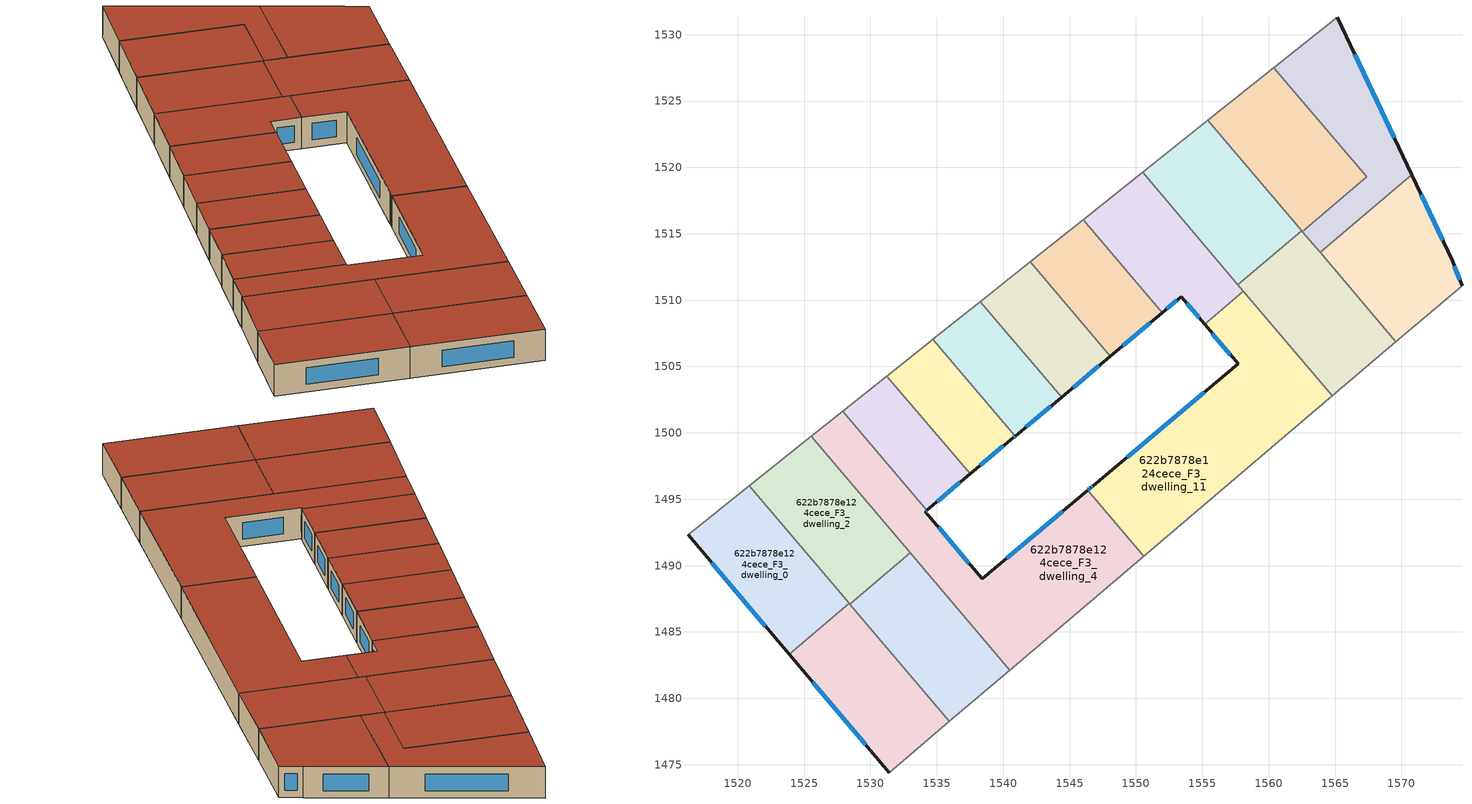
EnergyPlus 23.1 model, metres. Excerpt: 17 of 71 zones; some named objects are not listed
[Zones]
622b7878e124cece_F3_dwelling_0
 floor to 622b7878e124cece_F2_dwelling_9 (EU_floor_Construction): 1520.87,1496.01 1527.68,1487.99 1523.17,1484.16 1516.26,1492.34 z9
 floor to 622b7878e124cece_F2_dwelling_0 (EU_floor_Construction): 1527.06,1487.46 1527.77,1486.62 1523.88,1483.32 1523.17,1484.16 z9
 floor adiabatic (EU_floor_Construction): 1527.68,1487.99 1528.39,1487.15 1527.77,1486.62 1527.06,1487.46 z9
 wall outside (EU_wall_Construction): 1516.26,1492.34 1523.88,1483.32 z9:12
 wall to 622b7878e124cece_F3_dwelling_1 (EU_wall_Construction): 1523.88,1483.32 1528.39,1487.15 z9:12
 wall adiabatic (EU_wall_Construction): 1520.86,1496.01 1516.26,1492.34 z9:12
 wall to 622b7878e124cece_F3_dwelling_2 (EU_wall_Construction): 1528.39,1487.15 1520.86,1496.01 z9:12
 window (EU_Window_Construction): 1518.05,1490.22 1522.09,1485.43 z9.7:11.3
 roof outside (EU_roof_Construction): 1528.39,1487.15 1520.86,1496.01 1516.26,1492.34 1523.88,1483.32 z12
622b7878e124cece_F3_dwelling_1
 floor to 622b7878e124cece_F2_dwelling_0 (EU_floor_Construction): 1527.77,1486.62 1535.32,1477.73 1531.41,1474.41 1523.88,1483.32 z9
 floor to 622b7878e124cece_F2_dwelling_1 (EU_floor_Construction): 1528.39,1487.15 1535.94,1478.26 1535.32,1477.73 1527.77,1486.62 z9
 wall outside (EU_wall_Construction): 1523.88,1483.32 1531.41,1474.41 z9:12
 wall adiabatic (EU_wall_Construction): 1531.41,1474.41 1535.94,1478.26 z9:12
 wall to 622b7878e124cece_F3_dwelling_3 (EU_wall_Construction): 1535.94,1478.26 1528.43,1487.1 z9:12
 wall to 622b7878e124cece_F3_dwelling_2 (EU_wall_Construction): 1528.43,1487.1 1528.39,1487.15 z9:12
 window (EU_Window_Construction): 1525.65,1481.22 1529.64,1476.5 z9.7:11.3
 roof outside (EU_roof_Construction): 1535.94,1478.26 1528.39,1487.15 1523.88,1483.32 1531.41,1474.41 z12
622b7878e124cece_F3_dwelling_10
 floor to 622b7878e124cece_F2_dwelling_15 (EU_floor_Construction): 1550.5,1519.62 1556.55,1512.5 1553.62,1510.02 1553.42,1510.26 1553.34,1510.2 1547.43,1517.17 z9
 floor to 622b7878e124cece_F2_dwelling_14 (EU_floor_Construction): 1547.43,1517.17 1553.34,1510.2 1551.98,1509.06 1546.03,1516.06 z9
 floor to 622b7878e124cece_F2_dwelling_5 (EU_floor_Construction): 1555.99,1512.03 1557.55,1510.2 1555.18,1508.18 1553.62,1510.02 z9
 floor to 622b7878e124cece_F2_dwelling_6 (EU_floor_Construction): 1556.55,1512.5 1558.1,1510.67 1557.55,1510.2 1555.99,1512.03 z9
 wall outside (EU_wall_Construction): 1551.98,1509.06 1553.42,1510.26 1555.18,1508.18 z9:12
 wall to 622b7878e124cece_F3_dwelling_9 (EU_wall_Construction): 1546.03,1516.06 1551.98,1509.06 z9:12
 wall adiabatic (EU_wall_Construction): 1550.5,1519.62 1546.03,1516.06 z9:12
 wall to 622b7878e124cece_F3_dwelling_11 (EU_wall_Construction): 1555.18,1508.18 1558.1,1510.67 z9:12
 wall to 622b7878e124cece_F3_dwelling_12 (EU_wall_Construction): 1557.68,1511.17 1550.5,1519.62 z9:12
 wall to 622b7878e124cece_F3_dwelling_13 (EU_wall_Construction): 1558.1,1510.67 1557.68,1511.17 z9:12
 window (EU_Window_Construction): 1552.32,1509.34 1553.08,1509.98 / 1553.83,1509.77 1554.76,1508.67 z9.7:11.3
 roof outside (EU_roof_Construction): 1558.1,1510.67 1550.5,1519.62 1546.03,1516.06 1551.98,1509.06 1553.42,1510.26 1555.18,1508.18 z12
622b7878e124cece_F3_dwelling_11
 floor to 622b7878e124cece_F2_dwelling_4 (EU_floor_Construction): 1554.65,1502.64 1558.83,1497.72 1551.16,1491.19 1546.94,1496.16 z9
 floor to 622b7878e124cece_F2_dwelling_5 (EU_floor_Construction): 1557.55,1510.2 1564.24,1502.32 1558.83,1497.72 1554.65,1502.64 1557.7,1505.2 1555.18,1508.18 z9
 floor to 622b7878e124cece_F2_dwelling_6 (EU_floor_Construction): 1558.1,1510.67 1564.79,1502.79 1564.24,1502.32 1557.55,1510.2 z9
 floor to 622b7878e124cece_F2_dwelling_3 (EU_floor_Construction): 1546.94,1496.16 1551.16,1491.19 1550.58,1490.7 1546.36,1495.67 1546.47,1495.77 1546.59,1495.87 1546.78,1496.03 z9
 wall outside (EU_wall_Construction): 1555.18,1508.18 1557.7,1505.2 1546.78,1496.03 1546.59,1495.87 1546.47,1495.77 1546.36,1495.67 z9:12
 wall adiabatic (EU_wall_Construction): 1550.58,1490.7 1564.79,1502.79 z9:12
 wall to 622b7878e124cece_F3_dwelling_4 (EU_wall_Construction): 1546.36,1495.67 1550.58,1490.7 z9:12
 wall to 622b7878e124cece_F3_dwelling_13 (EU_wall_Construction): 1564.8,1502.79 1558.1,1510.67 z9:12
 window (EU_Window_Construction): 1546.56,1495.84 1546.5,1495.79 / 1546.74,1495.99 1546.63,1495.9 / 1555.13,1503.04 1549.34,1498.18 / 1555.77,1507.48 1557.11,1505.9 / 1546.45,1495.75 1546.39,1495.7 z9.7:11.3
 roof outside (EU_roof_Construction): 1564.79,1502.79 1558.1,1510.67 1555.18,1508.18 1557.7,1505.2 1546.78,1496.03 1546.59,1495.87 1546.47,1495.77 1546.36,1495.67 1550.58,1490.7 z12
622b7878e124cece_F3_dwelling_12
 floor to 622b7878e124cece_F2_dwelling_16 (EU_floor_Construction): 1555.43,1523.54 1561.35,1516.58 1558.88,1514.48 1552.9,1521.53 z9
 floor to 622b7878e124cece_F2_dwelling_6 (EU_floor_Construction): 1559.9,1515.35 1561.04,1514.02 1557.68,1511.17 1556.55,1512.5 z9
 floor to 622b7878e124cece_F2_dwelling_7 (EU_floor_Construction): 1561.35,1516.58 1562.48,1515.24 1561.04,1514.02 1559.9,1515.35 z9
 floor adiabatic (EU_floor_Construction): 1552.9,1521.53 1558.88,1514.48 1556.55,1512.5 1550.5,1519.62 z9
 wall to 622b7878e124cece_F3_dwelling_13 (EU_wall_Construction): 1557.68,1511.17 1562.48,1515.24 z9:12
 wall adiabatic (EU_wall_Construction): 1555.43,1523.54 1550.5,1519.62 z9:12
 wall to 622b7878e124cece_F3_dwelling_14 (EU_wall_Construction): 1562.48,1515.24 1555.43,1523.54 z9:12
 roof outside (EU_roof_Construction): 1562.48,1515.24 1555.43,1523.54 1550.5,1519.62 1557.68,1511.17 z12
622b7878e124cece_F3_dwelling_13
 floor to 622b7878e124cece_F2_dwelling_6 (EU_floor_Construction): 1561.04,1514.02 1568.15,1505.64 1564.79,1502.79 1557.68,1511.17 z9
 floor to 622b7878e124cece_F2_dwelling_7 (EU_floor_Construction): 1562.48,1515.24 1569.59,1506.87 1568.15,1505.64 1561.04,1514.02 z9
 wall adiabatic (EU_wall_Construction): 1564.79,1502.79 1569.59,1506.87 z9:12
 wall to 622b7878e124cece_F3_dwelling_16 (EU_wall_Construction): 1569.59,1506.87 1563.88,1513.6 z9:12
 wall to 622b7878e124cece_F3_dwelling_15 (EU_wall_Construction): 1563.87,1513.6 1562.54,1515.17 z9:12
 wall to 622b7878e124cece_F3_dwelling_14 (EU_wall_Construction): 1562.54,1515.17 1562.48,1515.24 z9:12
 roof outside (EU_roof_Construction): 1569.59,1506.87 1562.48,1515.24 1557.68,1511.17 1564.79,1502.79 z12
622b7878e124cece_F3_dwelling_14
 floor to 622b7878e124cece_F2_dwelling_17 (EU_floor_Construction): 1560.4,1527.5 1566.19,1520.69 1564.34,1519.12 1558.5,1525.99 z9
 floor to 622b7878e124cece_F2_dwelling_16 (EU_floor_Construction): 1558.5,1525.99 1564.34,1519.12 1561.35,1516.58 1555.43,1523.54 z9
 floor to 622b7878e124cece_F2_dwelling_8 (EU_floor_Construction): 1566.19,1520.69 1567.39,1519.28 1565.01,1517.26 1563.81,1518.67 z9
 floor to 622b7878e124cece_F2_dwelling_7 (EU_floor_Construction): 1563.81,1518.67 1565.01,1517.26 1562.54,1515.17 1561.35,1516.58 z9
 wall to 622b7878e124cece_F3_dwelling_15 (EU_wall_Construction): 1562.54,1515.17 1567.39,1519.28 1560.4,1527.5 z9:12
 wall adiabatic (EU_wall_Construction): 1560.4,1527.5 1555.43,1523.54 z9:12
 roof outside (EU_roof_Construction): 1567.39,1519.28 1560.4,1527.5 1555.43,1523.54 1562.54,1515.17 z12
622b7878e124cece_F3_dwelling_15
 floor to 622b7878e124cece_F2_dwelling_8 (EU_floor_Construction): 1569.04,1523.11 1570.77,1519.45 1566.34,1515.69 1565.01,1517.26 1567.39,1519.28 1566.19,1520.69 z9
 floor to 622b7878e124cece_F2_dwelling_17 (EU_floor_Construction): 1565.17,1531.3 1569.04,1523.11 1566.19,1520.69 1560.4,1527.5 z9
 floor to 622b7878e124cece_F2_dwelling_7 (EU_floor_Construction): 1565.01,1517.26 1566.34,1515.69 1563.88,1513.6 1562.54,1515.17 z9
 wall outside (EU_wall_Construction): 1570.77,1519.45 1565.17,1531.3 z9:12
 wall adiabatic (EU_wall_Construction): 1565.17,1531.3 1560.4,1527.5 z9:12
 wall to 622b7878e124cece_F3_dwelling_16 (EU_wall_Construction): 1563.88,1513.6 1570.77,1519.45 z9:12
 window (EU_Window_Construction): 1569.45,1522.23 1566.48,1528.52 z9.7:11.3
 roof outside (EU_roof_Construction): 1570.77,1519.45 1565.17,1531.3 1560.4,1527.5 1567.39,1519.28 1562.54,1515.17 1563.88,1513.6 z12
622b7878e124cece_F3_dwelling_16
 floor to 622b7878e124cece_F2_dwelling_8 (EU_floor_Construction): 1570.77,1519.45 1573.82,1512.99 1574.57,1511.09 1572.06,1508.96 1566.34,1515.69 z9
 floor adiabatic (EU_floor_Construction): 1566.34,1515.69 1572.06,1508.96 1569.59,1506.87 1563.88,1513.6 z9
 wall outside (EU_wall_Construction): 1574.57,1511.09 1573.82,1512.99 1570.77,1519.45 z9:12
 wall adiabatic (EU_wall_Construction): 1569.59,1506.87 1574.57,1511.09 z9:12
 window (EU_Window_Construction): 1573.1,1514.51 1571.48,1517.93 / 1574.39,1511.54 1573.99,1512.55 z9.7:11.3
 roof outside (EU_roof_Construction): 1574.57,1511.09 1573.82,1512.99 1570.77,1519.45 1563.88,1513.6 1569.59,1506.87 z12
622b7878e124cece_F3_dwelling_2
 floor to 622b7878e124cece_F2_dwelling_10 (EU_floor_Construction): 1525.54,1499.73 1532.23,1491.85 1527.87,1488.15 1521.06,1496.17 z9
 floor to 622b7878e124cece_F2_dwelling_2 (EU_floor_Construction): 1532.23,1491.85 1532.98,1490.96 1531.72,1489.89 1530.97,1490.78 z9
 floor to 622b7878e124cece_F2_dwelling_9 (EU_floor_Construction): 1521.06,1496.17 1527.87,1488.15 1527.68,1487.99 1520.87,1496.01 z9
 floor to 622b7878e124cece_F2_dwelling_1 (EU_floor_Construction): 1530.97,1490.78 1531.72,1489.89 1528.43,1487.1 1527.68,1487.99 z9
 wall to 622b7878e124cece_F3_dwelling_3 (EU_wall_Construction): 1528.43,1487.1 1532.98,1490.96 z9:12
 wall adiabatic (EU_wall_Construction): 1525.53,1499.73 1520.86,1496.01 z9:12
 wall to 622b7878e124cece_F3_dwelling_4 (EU_wall_Construction): 1532.98,1490.96 1525.53,1499.73 z9:12
 roof outside (EU_roof_Construction): 1532.98,1490.96 1525.53,1499.73 1520.86,1496.01 1528.43,1487.1 z12
622b7878e124cece_F3_dwelling_3
 floor to 622b7878e124cece_F2_dwelling_1 (EU_floor_Construction): 1531.72,1489.89 1539.23,1481.05 1535.94,1478.26 1528.43,1487.1 z9
 floor to 622b7878e124cece_F2_dwelling_2 (EU_floor_Construction): 1532.98,1490.96 1540.49,1482.12 1539.23,1481.05 1531.72,1489.89 z9
 wall adiabatic (EU_wall_Construction): 1535.94,1478.26 1540.49,1482.12 z9:12
 wall to 622b7878e124cece_F3_dwelling_4 (EU_wall_Construction): 1540.49,1482.12 1532.98,1490.96 z9:12
 roof outside (EU_roof_Construction): 1540.49,1482.12 1532.98,1490.96 1528.43,1487.1 1535.94,1478.26 z12
622b7878e124cece_F3_dwelling_4
 floor to 622b7878e124cece_F2_dwelling_2 (EU_floor_Construction): 1539.29,1489.74 1543.55,1484.73 1540.49,1482.12 1532.23,1491.85 1534.42,1493.71 1538.41,1489 z9
 floor to 622b7878e124cece_F2_dwelling_10 (EU_floor_Construction): 1525.97,1500.08 1532.65,1492.21 1532.23,1491.85 1525.54,1499.73 z9
 floor to 622b7878e124cece_F2_dwelling_11 (EU_floor_Construction): 1527.92,1501.63 1534.26,1494.17 1534.13,1494.06 1534.42,1493.71 1532.65,1492.21 1525.97,1500.08 z9
 floor to 622b7878e124cece_F2_dwelling_3 (EU_floor_Construction): 1546.36,1495.67 1550.58,1490.7 1543.55,1484.73 1539.29,1489.74 z9
 wall outside (EU_wall_Construction): 1546.36,1495.67 1538.41,1489 1534.13,1494.06 1534.26,1494.17 z9:12
 wall adiabatic (EU_wall_Construction): 1540.49,1482.12 1550.58,1490.7 / 1527.92,1501.63 1525.53,1499.73 z9:12
 wall to 622b7878e124cece_F3_dwelling_5 (EU_wall_Construction): 1534.26,1494.17 1527.92,1501.63 z9:12
 window (EU_Window_Construction): 1534.16,1494.09 1534.23,1494.15 / 1537.41,1490.19 1535.13,1492.87 / 1544.49,1494.11 1540.28,1490.57 z9.7:11.3
 roof outside (EU_roof_Construction): 1550.58,1490.7 1546.36,1495.67 1538.41,1489 1534.13,1494.06 1534.26,1494.17 1527.92,1501.63 1525.53,1499.73 1540.49,1482.12 z12
622b7878e124cece_F3_dwelling_5
 floor to 622b7878e124cece_F2_dwelling_11 (EU_floor_Construction): 1531.12,1504.18 1537.39,1496.8 1534.26,1494.17 1527.92,1501.63 z9
 floor to 622b7878e124cece_F2_dwelling_12 (EU_floor_Construction): 1531.25,1504.28 1537.51,1496.9 1537.39,1496.8 1531.12,1504.18 z9
 wall outside (EU_wall_Construction): 1534.26,1494.17 1537.51,1496.9 z9:12
 wall adiabatic (EU_wall_Construction): 1531.25,1504.28 1527.92,1501.63 z9:12
 wall to 622b7878e124cece_F3_dwelling_6 (EU_wall_Construction): 1537.51,1496.9 1531.25,1504.28 z9:12
 window (EU_Window_Construction): 1535.02,1494.81 1536.75,1496.26 z9.7:11.3
 roof outside (EU_roof_Construction): 1537.51,1496.9 1531.25,1504.28 1527.92,1501.63 1534.26,1494.17 z12
622b7878e124cece_F3_dwelling_6
 floor to 622b7878e124cece_F2_dwelling_12 (EU_floor_Construction): 1534.71,1507.04 1540.9,1499.75 1540.86,1499.72 1537.51,1496.9 1531.25,1504.28 1534.6,1506.95 1534.61,1506.96 z9
 wall outside (EU_wall_Construction): 1537.51,1496.9 1540.79,1499.66 1540.9,1499.75 z9:12
 wall adiabatic (EU_wall_Construction): 1534.71,1507.04 1534.6,1506.95 1531.25,1504.28 z9:12
 wall to 622b7878e124cece_F3_dwelling_7 (EU_wall_Construction): 1540.9,1499.75 1534.71,1507.04 z9:12
 window (EU_Window_Construction): 1540.82,1499.68 1540.88,1499.73 / 1538.28,1497.55 1540.02,1499.01 z9.7:11.3
 roof outside (EU_roof_Construction): 1540.79,1499.66 1540.9,1499.75 1534.71,1507.04 1534.6,1506.95 1531.25,1504.28 1537.51,1496.9 z12
622b7878e124cece_F3_dwelling_7
 floor adiabatic (EU_floor_Construction): 1538.29,1509.89 1544.4,1502.69 1540.9,1499.75 1534.71,1507.04 z9
 wall outside (EU_wall_Construction): 1540.9,1499.75 1544.4,1502.69 z9:12
 wall to 622b7878e124cece_F3_dwelling_8 (EU_wall_Construction): 1544.4,1502.69 1538.29,1509.89 z9:12
 wall adiabatic (EU_wall_Construction): 1538.29,1509.89 1534.71,1507.04 z9:12
 window (EU_Window_Construction): 1541.72,1500.44 1543.58,1502 z9.7:11.3
 roof outside (EU_roof_Construction): 1544.4,1502.69 1538.29,1509.89 1534.71,1507.04 1540.9,1499.75 z12
622b7878e124cece_F3_dwelling_8
 floor to 622b7878e124cece_F2_dwelling_14 (EU_floor_Construction): 1542.05,1512.88 1548.08,1505.78 1547.92,1505.65 1541.89,1512.76 z9
 floor to 622b7878e124cece_F2_dwelling_13 (EU_floor_Construction): 1541.89,1512.76 1547.92,1505.65 1544.4,1502.69 1538.29,1509.89 z9
 wall outside (EU_wall_Construction): 1544.4,1502.69 1548.08,1505.78 z9:12
 wall to 622b7878e124cece_F3_dwelling_9 (EU_wall_Construction): 1548.08,1505.78 1542.05,1512.88 z9:12
 wall adiabatic (EU_wall_Construction): 1542.05,1512.88 1538.29,1509.89 z9:12
 window (EU_Window_Construction): 1545.26,1503.42 1547.22,1505.06 z9.7:11.3
 roof outside (EU_roof_Construction): 1548.08,1505.78 1542.05,1512.88 1538.29,1509.89 1544.4,1502.69 z12
622b7878e124cece_F3_dwelling_9
 floor adiabatic (EU_floor_Construction): 1546.03,1516.06 1551.98,1509.06 1548.08,1505.78 1542.05,1512.88 z9
 wall outside (EU_wall_Construction): 1548.08,1505.78 1551.98,1509.06 z9:12
 wall adiabatic (EU_wall_Construction): 1546.03,1516.06 1542.05,1512.88 z9:12
 window (EU_Window_Construction): 1549,1506.55 1551.07,1508.29 z9.7:11.3
 roof outside (EU_roof_Construction): 1551.98,1509.06 1546.03,1516.06 1542.05,1512.88 1548.08,1505.78 z12
[Building]
EU S2 Campaign: North Axis=0; Terrain=City; Solar Distribution=FullExterior
[Site:Location]
Budapest.Ferenc.Liszt.Intl.AP: Latitude=47.437; Longitude=19.256; Time Zone=1; Elevation=185
[SizingPeriod:WeatherFileDays]
AnnualSizingPeriod: Begin Month=1; Begin Day of Month=1; End Month=12; End Day of Month=31; Day of Week for Start Day=Monday; Use Weather File Daylight Saving Period=No; Use Weather File Rain and Snow Indicators=No
[MATERIAL]
EU_InternalMass_Material: Roughness=MediumRough; Thickness=0.1; Conductivity=1; Density=1800; Specific Heat=900; Thermal Absorptance=0.9; Solar Absorptance=0.7; Visible Absorptance=0.7
[MATERIAL:NOMASS] Roughness=MediumRough; Thermal Absorptance=0.9; Solar Absorptance=0.7; Visible Absorptance=0.7
Name | Thermal Resistance
EU_wall_NoMass | 0.832559
EU_roof_NoMass | 1.39638
EU_floor_NoMass | 0.872794
[WINDOWMATERIAL:SIMPLEGLAZINGSYSTEM]
EU_Window_SimpleGlazing: UFactor=2.79869; Solar Heat Gain Coefficient=0.75; Visible Transmittance=0.75
[CONSTRUCTION]
EU_wall_Construction: EU_wall_NoMass
EU_roof_Construction: EU_roof_NoMass
EU_floor_Construction: EU_floor_NoMass
EU_Window_Construction: EU_Window_SimpleGlazing
EU_InternalMass_Construction: EU_InternalMass_Material
[ZONE] Type=1; Multiplier=1; Ceiling Height=autocalculate; Floor Area=autocalculate; Part of Total Floor Area=Yes
Name | Volume
622b7878e124cece_F3_dwelling_0 | 207.617
622b7878e124cece_F3_dwelling_1 | 207.618
622b7878e124cece_F3_dwelling_10 | 187.264
622b7878e124cece_F3_dwelling_11 | 407.05
622b7878e124cece_F3_dwelling_12 | 207.616
622b7878e124cece_F3_dwelling_13 | 207.609
622b7878e124cece_F3_dwelling_14; 622b7878e124cece_F3_dwelling_15 | 207.598
622b7878e124cece_F3_dwelling_16 | 207.626
622b7878e124cece_F3_dwelling_2 | 207.645
622b7878e124cece_F3_dwelling_3 | 207.627
622b7878e124cece_F3_dwelling_4 | 407.908
622b7878e124cece_F3_dwelling_5 | 123.956
622b7878e124cece_F3_dwelling_6 | 127.863
622b7878e124cece_F3_dwelling_7 | 130.2
622b7878e124cece_F3_dwelling_8 | 135.266
622b7878e124cece_F3_dwelling_9 | 141.364
[INTERNALMASS] Construction=EU_InternalMass_Construction
Name | Zone or ZoneList | Surface Area
622b7878e124cece_F3_dwelling_0_EU_InternalMass | 622b7878e124cece_F3_dwelling_0 | 69.2063
622b7878e124cece_F3_dwelling_1_EU_InternalMass | 622b7878e124cece_F3_dwelling_1 | 69.2068
622b7878e124cece_F3_dwelling_2_EU_InternalMass | 622b7878e124cece_F3_dwelling_2 | 69.2149
622b7878e124cece_F3_dwelling_3_EU_InternalMass | 622b7878e124cece_F3_dwelling_3 | 69.2094
622b7878e124cece_F3_dwelling_4_EU_InternalMass | 622b7878e124cece_F3_dwelling_4 | 135.973
622b7878e124cece_F3_dwelling_5_EU_InternalMass | 622b7878e124cece_F3_dwelling_5 | 41.3186
622b7878e124cece_F3_dwelling_6_EU_InternalMass | 622b7878e124cece_F3_dwelling_6 | 42.6188
622b7878e124cece_F3_dwelling_7_EU_InternalMass | 622b7878e124cece_F3_dwelling_7 | 43.4051
622b7878e124cece_F3_dwelling_8_EU_InternalMass | 622b7878e124cece_F3_dwelling_8 | 45.0843
622b7878e124cece_F3_dwelling_9_EU_InternalMass | 622b7878e124cece_F3_dwelling_9 | 47.1229
622b7878e124cece_F3_dwelling_10_EU_InternalMass | 622b7878e124cece_F3_dwelling_10 | 62.4214
622b7878e124cece_F3_dwelling_11_EU_InternalMass | 622b7878e124cece_F3_dwelling_11 | 135.675
622b7878e124cece_F3_dwelling_12_EU_InternalMass | 622b7878e124cece_F3_dwelling_12 | 69.2028
622b7878e124cece_F3_dwelling_13_EU_InternalMass | 622b7878e124cece_F3_dwelling_13 | 69.2016
622b7878e124cece_F3_dwelling_14_EU_InternalMass | 622b7878e124cece_F3_dwelling_14 | 69.1991
622b7878e124cece_F3_dwelling_15_EU_InternalMass | 622b7878e124cece_F3_dwelling_15 | 69.1992
622b7878e124cece_F3_dwelling_16_EU_InternalMass | 622b7878e124cece_F3_dwelling_16 | 69.207
[OTHEREQUIPMENT] Fuel Type=Electricity; Design Level Calculation Method=Watts/Area; Power per Zone Floor Area=1; Fraction Latent=0; Fraction Radiant=0; Fraction Lost=0; Carbon Dioxide Generation Rate=0; EndUse Subcategory=EU_Step8_InternalGains
Name | Zone or ZoneList or Space or SpaceList | Schedule
EU_Step8_InternalGain_622b7878e124cece_F3_dwelling_0_f000 | 622b7878e124cece_F3_dwelling_0 | EU_Step8_GainSchedule_622b7878e124cece_F3_dwelling_0_f000
EU_Step8_InternalGain_622b7878e124cece_F3_dwelling_1_f000 | 622b7878e124cece_F3_dwelling_1 | EU_Step8_GainSchedule_622b7878e124cece_F3_dwelling_1_f000
EU_Step8_InternalGain_622b7878e124cece_F3_dwelling_2_f000 | 622b7878e124cece_F3_dwelling_2 | EU_Step8_GainSchedule_622b7878e124cece_F3_dwelling_2_f000
EU_Step8_InternalGain_622b7878e124cece_F3_dwelling_3_f000 | 622b7878e124cece_F3_dwelling_3 | EU_Step8_GainSchedule_622b7878e124cece_F3_dwelling_3_f000
EU_Step8_InternalGain_622b7878e124cece_F3_dwelling_4_f000 | 622b7878e124cece_F3_dwelling_4 | EU_Step8_GainSchedule_622b7878e124cece_F3_dwelling_4_f000
EU_Step8_InternalGain_622b7878e124cece_F3_dwelling_5_f000 | 622b7878e124cece_F3_dwelling_5 | EU_Step8_GainSchedule_622b7878e124cece_F3_dwelling_5_f000
EU_Step8_InternalGain_622b7878e124cece_F3_dwelling_6_f000 | 622b7878e124cece_F3_dwelling_6 | EU_Step8_GainSchedule_622b7878e124cece_F3_dwelling_6_f000
EU_Step8_InternalGain_622b7878e124cece_F3_dwelling_7_f000 | 622b7878e124cece_F3_dwelling_7 | EU_Step8_GainSchedule_622b7878e124cece_F3_dwelling_7_f000
EU_Step8_InternalGain_622b7878e124cece_F3_dwelling_8_f000 | 622b7878e124cece_F3_dwelling_8 | EU_Step8_GainSchedule_622b7878e124cece_F3_dwelling_8_f000
EU_Step8_InternalGain_622b7878e124cece_F3_dwelling_9_f000 | 622b7878e124cece_F3_dwelling_9 | EU_Step8_GainSchedule_622b7878e124cece_F3_dwelling_9_f000
EU_Step8_InternalGain_622b7878e124cece_F3_dwelling_10_f000 | 622b7878e124cece_F3_dwelling_10 | EU_Step8_GainSchedule_622b7878e124cece_F3_dwelling_10_f000
EU_Step8_InternalGain_622b7878e124cece_F3_dwelling_11_f000 | 622b7878e124cece_F3_dwelling_11 | EU_Step8_GainSchedule_622b7878e124cece_F3_dwelling_11_f000
EU_Step8_InternalGain_622b7878e124cece_F3_dwelling_12_f000 | 622b7878e124cece_F3_dwelling_12 | EU_Step8_GainSchedule_622b7878e124cece_F3_dwelling_12_f000
EU_Step8_InternalGain_622b7878e124cece_F3_dwelling_13_f000 | 622b7878e124cece_F3_dwelling_13 | EU_Step8_GainSchedule_622b7878e124cece_F3_dwelling_13_f000
EU_Step8_InternalGain_622b7878e124cece_F3_dwelling_14_f000 | 622b7878e124cece_F3_dwelling_14 | EU_Step8_GainSchedule_622b7878e124cece_F3_dwelling_14_f000
EU_Step8_InternalGain_622b7878e124cece_F3_dwelling_15_f000 | 622b7878e124cece_F3_dwelling_15 | EU_Step8_GainSchedule_622b7878e124cece_F3_dwelling_15_f000
EU_Step8_InternalGain_622b7878e124cece_F3_dwelling_16_f000 | 622b7878e124cece_F3_dwelling_16 | EU_Step8_GainSchedule_622b7878e124cece_F3_dwelling_16_f000
[ZONEVENTILATION:DESIGNFLOWRATE] Schedule=EU_AlwaysOn; Design Flow Rate Calculation Method=AirChanges/Hour; Air Changes per Hour=0.475469; Ventilation Type=Natural; Fan Pressure Rise=0; Fan Total Efficiency=1; Constant Term Coefficient=1; Temperature Term Coefficient=0; Velocity Term Coefficient=0; Velocity Squared Term Coefficient=0; Minimum Indoor Temperature=-100; Maximum Indoor Temperature=100; Delta Temperature=-100; Minimum Outdoor Temperature=-100; Maximum Outdoor Temperature=100; Maximum Wind Speed=40
Name | Zone or ZoneList or Space or SpaceList
EU_ConstantAir_622b7878e124cece_F3_dwelling_0 | 622b7878e124cece_F3_dwelling_0
EU_ConstantAir_622b7878e124cece_F3_dwelling_1 | 622b7878e124cece_F3_dwelling_1
EU_ConstantAir_622b7878e124cece_F3_dwelling_2 | 622b7878e124cece_F3_dwelling_2
EU_ConstantAir_622b7878e124cece_F3_dwelling_3 | 622b7878e124cece_F3_dwelling_3
EU_ConstantAir_622b7878e124cece_F3_dwelling_4 | 622b7878e124cece_F3_dwelling_4
EU_ConstantAir_622b7878e124cece_F3_dwelling_5 | 622b7878e124cece_F3_dwelling_5
EU_ConstantAir_622b7878e124cece_F3_dwelling_6 | 622b7878e124cece_F3_dwelling_6
EU_ConstantAir_622b7878e124cece_F3_dwelling_7 | 622b7878e124cece_F3_dwelling_7
EU_ConstantAir_622b7878e124cece_F3_dwelling_8 | 622b7878e124cece_F3_dwelling_8
EU_ConstantAir_622b7878e124cece_F3_dwelling_9 | 622b7878e124cece_F3_dwelling_9
EU_ConstantAir_622b7878e124cece_F3_dwelling_10 | 622b7878e124cece_F3_dwelling_10
EU_ConstantAir_622b7878e124cece_F3_dwelling_11 | 622b7878e124cece_F3_dwelling_11
EU_ConstantAir_622b7878e124cece_F3_dwelling_12 | 622b7878e124cece_F3_dwelling_12
EU_ConstantAir_622b7878e124cece_F3_dwelling_13 | 622b7878e124cece_F3_dwelling_13
EU_ConstantAir_622b7878e124cece_F3_dwelling_14 | 622b7878e124cece_F3_dwelling_14
EU_ConstantAir_622b7878e124cece_F3_dwelling_15 | 622b7878e124cece_F3_dwelling_15
EU_ConstantAir_622b7878e124cece_F3_dwelling_16 | 622b7878e124cece_F3_dwelling_16
[HVACTEMPLATE:ZONE:IDEALLOADSAIRSYSTEM] System Availability Schedule=EU_AlwaysOn; Maximum Heating Supply Air Temperature=50; Minimum Cooling Supply Air Temperature=13; Maximum Heating Supply Air Humidity Ratio=0.0156; Minimum Cooling Supply Air Humidity Ratio=0.0077; Heating Limit=NoLimit; Cooling Limit=NoLimit; Heating Availability Schedule=EU_AlwaysOn; Cooling Availability Schedule=EU_CoolingOff; Dehumidification Control Type=ConstantSensibleHeatRatio; Cooling Sensible Heat Ratio=0.7; Dehumidification Setpoint=60; Humidification Control Type=None; Humidification Setpoint=30; Outdoor Air Method=None; Outdoor Air Flow Rate per Person=0.00944; Outdoor Air Flow Rate per Zone Floor Area=0; Outdoor Air Flow Rate per Zone=0; Demand Controlled Ventilation Type=None; Outdoor Air Economizer Type=NoEconomizer; Heat Recovery Type=None; Sensible Heat Recovery Effectiveness=0.7; Latent Heat Recovery Effectiveness=0.65
Name | Template Thermostat
622b7878e124cece_F3_dwelling_0 | EU_HeatOnly_622b7878e124cece_F3_dwelling_0
622b7878e124cece_F3_dwelling_1 | EU_HeatOnly_622b7878e124cece_F3_dwelling_1
622b7878e124cece_F3_dwelling_2 | EU_HeatOnly_622b7878e124cece_F3_dwelling_2
622b7878e124cece_F3_dwelling_3 | EU_HeatOnly_622b7878e124cece_F3_dwelling_3
622b7878e124cece_F3_dwelling_4 | EU_HeatOnly_622b7878e124cece_F3_dwelling_4
622b7878e124cece_F3_dwelling_5 | EU_HeatOnly_622b7878e124cece_F3_dwelling_5
622b7878e124cece_F3_dwelling_6 | EU_HeatOnly_622b7878e124cece_F3_dwelling_6
622b7878e124cece_F3_dwelling_7 | EU_HeatOnly_622b7878e124cece_F3_dwelling_7
622b7878e124cece_F3_dwelling_8 | EU_HeatOnly_622b7878e124cece_F3_dwelling_8
622b7878e124cece_F3_dwelling_9 | EU_HeatOnly_622b7878e124cece_F3_dwelling_9
622b7878e124cece_F3_dwelling_10 | EU_HeatOnly_622b7878e124cece_F3_dwelling_10
622b7878e124cece_F3_dwelling_11 | EU_HeatOnly_622b7878e124cece_F3_dwelling_11
622b7878e124cece_F3_dwelling_12 | EU_HeatOnly_622b7878e124cece_F3_dwelling_12
622b7878e124cece_F3_dwelling_13 | EU_HeatOnly_622b7878e124cece_F3_dwelling_13
622b7878e124cece_F3_dwelling_14 | EU_HeatOnly_622b7878e124cece_F3_dwelling_14
622b7878e124cece_F3_dwelling_15 | EU_HeatOnly_622b7878e124cece_F3_dwelling_15
622b7878e124cece_F3_dwelling_16 | EU_HeatOnly_622b7878e124cece_F3_dwelling_16
[SIZING:ZONE] Zone Cooling Design Supply Air Temperature Input Method=SupplyAirTemperature; Zone Cooling Design Supply Air Temperature=13; Zone Heating Design Supply Air Temperature Input Method=SupplyAirTemperature; Zone Heating Design Supply Air Temperature=50; Zone Cooling Design Supply Air Humidity Ratio=0.008; Zone Heating Design Supply Air Humidity Ratio=0.008; Cooling Design Air Flow Method=DesignDay; Cooling Design Air Flow Rate=0; Cooling Minimum Air Flow per Zone Floor Area=0.000762; Cooling Minimum Air Flow=0; Cooling Minimum Air Flow Fraction=0.2; Heating Design Air Flow Method=DesignDay; Heating Design Air Flow Rate=0; Heating Maximum Air Flow per Zone Floor Area=0.002032; Heating Maximum Air Flow=0.141576; Heating Maximum Air Flow Fraction=0.3; Account for Dedicated Outdoor Air System=No; Dedicated Outdoor Air System Control Strategy=NeutralSupplyAir; Dedicated Outdoor Air Low Setpoint Temperature for Design=autosize; Dedicated Outdoor Air High Setpoint Temperature for Design=autosize; Zone Load Sizing Method=Sensible Load Only No Latent Load; Zone Latent Cooling Design Supply Air Humidity Ratio Input Method=HumidityRatioDifference; Zone Cooling Design Supply Air Humidity Ratio Difference=0.005; Zone Latent Heating Design Supply Air Humidity Ratio Input Method=HumidityRatioDifference; Zone Humidification Design Supply Air Humidity Ratio Difference=0.005
622b7878e124cece_F3_dwelling_0; 622b7878e124cece_F3_dwelling_1; 622b7878e124cece_F3_dwelling_2; 622b7878e124cece_F3_dwelling_3; 622b7878e124cece_F3_dwelling_4; 622b7878e124cece_F3_dwelling_5; 622b7878e124cece_F3_dwelling_6; 622b7878e124cece_F3_dwelling_7; 622b7878e124cece_F3_dwelling_8; 622b7878e124cece_F3_dwelling_9; 622b7878e124cece_F3_dwelling_10; 622b7878e124cece_F3_dwelling_11; 622b7878e124cece_F3_dwelling_12; 622b7878e124cece_F3_dwelling_13; 622b7878e124cece_F3_dwelling_14; 622b7878e124cece_F3_dwelling_15; 622b7878e124cece_F3_dwelling_16
[SCHEDULE:CONSTANT]
Name | Hourly Value
EU_AlwaysOn | 1
EU_CoolingOff | 0
[SCHEDULE:FILE] Column Number=1; Rows to Skip at Top=0; Number of Hours of Data=8760; Column Separator=Comma; Interpolate to Timestep=No; Minutes per Item=60; Adjust Schedule for Daylight Savings=Yes
Name | File
EU_Step8_GainSchedule_622b7878e124cece_F3_dwelling_0_f000 | ../../schedules/622b7878e124cece/622b7878e124cece_F3_dwelling_0_f000_gain.csv
EU_Step8_GainSchedule_622b7878e124cece_F3_dwelling_1_f000 | ../../schedules/622b7878e124cece/622b7878e124cece_F3_dwelling_1_f000_gain.csv
EU_Step8_GainSchedule_622b7878e124cece_F3_dwelling_2_f000 | ../../schedules/622b7878e124cece/622b7878e124cece_F3_dwelling_2_f000_gain.csv
EU_Step8_GainSchedule_622b7878e124cece_F3_dwelling_3_f000 | ../../schedules/622b7878e124cece/622b7878e124cece_F3_dwelling_3_f000_gain.csv
EU_Step8_GainSchedule_622b7878e124cece_F3_dwelling_4_f000 | ../../schedules/622b7878e124cece/622b7878e124cece_F3_dwelling_4_f000_gain.csv
EU_Step8_GainSchedule_622b7878e124cece_F3_dwelling_5_f000 | ../../schedules/622b7878e124cece/622b7878e124cece_F3_dwelling_5_f000_gain.csv
EU_Step8_GainSchedule_622b7878e124cece_F3_dwelling_6_f000 | ../../schedules/622b7878e124cece/622b7878e124cece_F3_dwelling_6_f000_gain.csv
EU_Step8_GainSchedule_622b7878e124cece_F3_dwelling_7_f000 | ../../schedules/622b7878e124cece/622b7878e124cece_F3_dwelling_7_f000_gain.csv
EU_Step8_GainSchedule_622b7878e124cece_F3_dwelling_8_f000 | ../../schedules/622b7878e124cece/622b7878e124cece_F3_dwelling_8_f000_gain.csv
EU_Step8_GainSchedule_622b7878e124cece_F3_dwelling_9_f000 | ../../schedules/622b7878e124cece/622b7878e124cece_F3_dwelling_9_f000_gain.csv
EU_Step8_GainSchedule_622b7878e124cece_F3_dwelling_10_f000 | ../../schedules/622b7878e124cece/622b7878e124cece_F3_dwelling_10_f000_gain.csv
EU_Step8_GainSchedule_622b7878e124cece_F3_dwelling_11_f000 | ../../schedules/622b7878e124cece/622b7878e124cece_F3_dwelling_11_f000_gain.csv
EU_Step8_GainSchedule_622b7878e124cece_F3_dwelling_12_f000 | ../../schedules/622b7878e124cece/622b7878e124cece_F3_dwelling_12_f000_gain.csv
EU_Step8_GainSchedule_622b7878e124cece_F3_dwelling_13_f000 | ../../schedules/622b7878e124cece/622b7878e124cece_F3_dwelling_13_f000_gain.csv
EU_Step8_GainSchedule_622b7878e124cece_F3_dwelling_14_f000 | ../../schedules/622b7878e124cece/622b7878e124cece_F3_dwelling_14_f000_gain.csv
EU_Step8_GainSchedule_622b7878e124cece_F3_dwelling_15_f000 | ../../schedules/622b7878e124cece/622b7878e124cece_F3_dwelling_15_f000_gain.csv
EU_Step8_GainSchedule_622b7878e124cece_F3_dwelling_16_f000 | ../../schedules/622b7878e124cece/622b7878e124cece_F3_dwelling_16_f000_gain.csv
